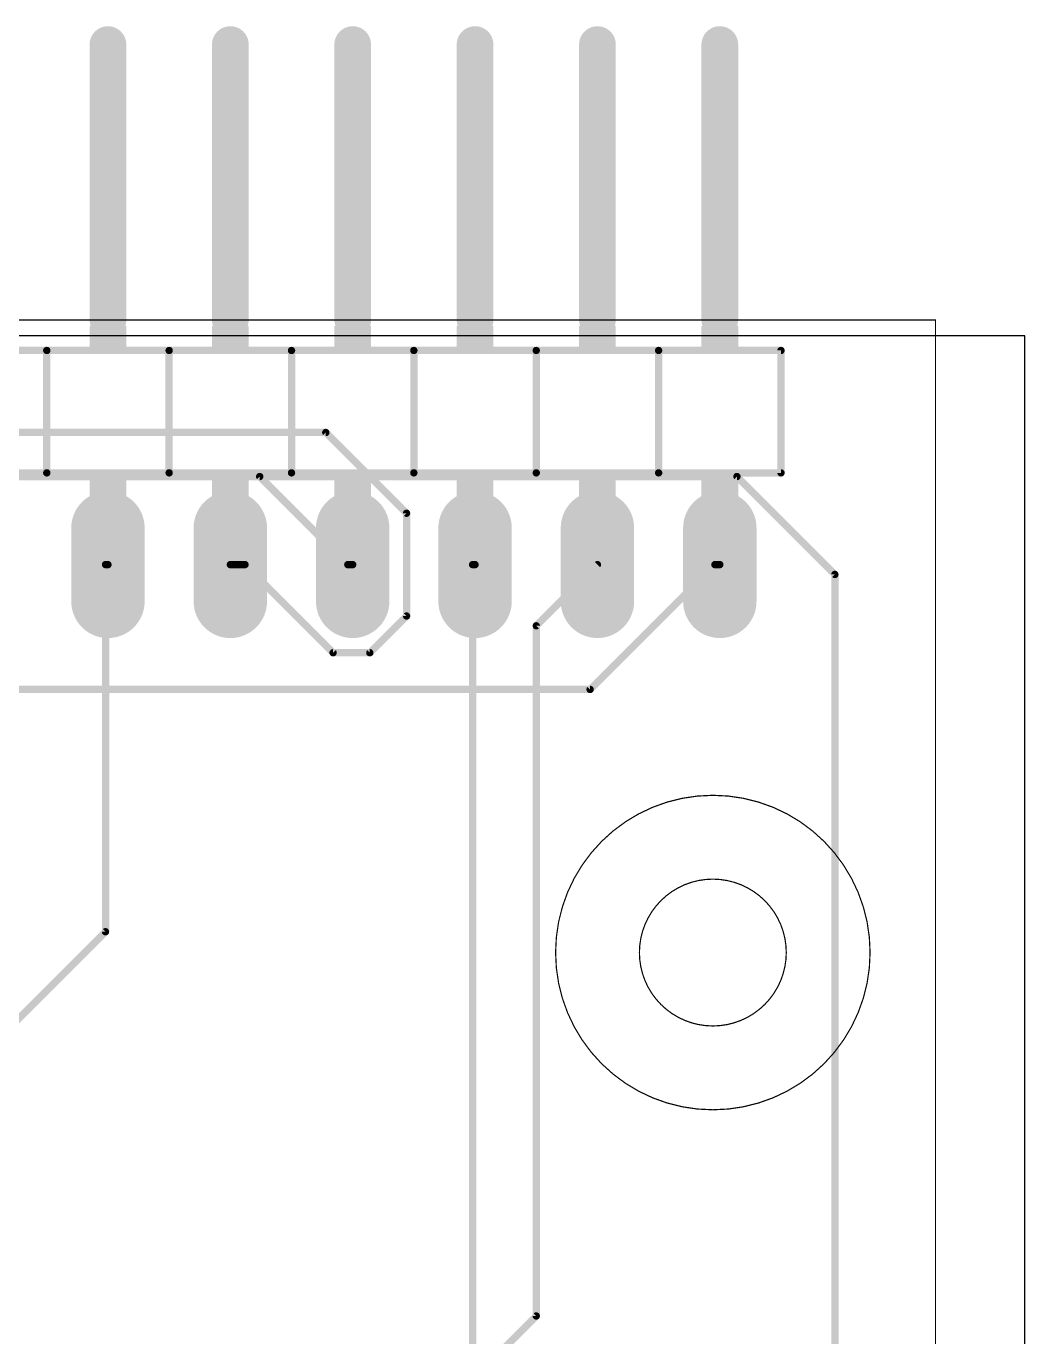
# Model space of a CAD drawing. Extents: x 8 to 150, y -13 to 106.
# Drawn here: x 129.11 to 149.84, y 79.22 to 106.43 of the extents above; entities that cross this region are included whole.
import ezdxf

# ---------------------------------------------------------------- set-up
doc = ezdxf.new("R2010")
doc.units = 0
for name, color, linetype in [('1', 22, 'CONTINUOUS'), ('16', 175, 'CONTINUOUS'), ('17', 82, 'CONTINUOUS'), ('20', 30, 'CONTINUOUS'), ('21', 253, 'CONTINUOUS'), ('49', 253, 'CONTINUOUS')]:
    doc.layers.add(name, color=color, linetype=linetype)

# ---------------------------------------------------------------- blocks, each defined once
blk = doc.blocks.new('RECT')
blk.add_solid([(-0.5, -0.5), (0.5, -0.5), (-0.5, 0.5), (0.5, 0.5)])
blk = doc.blocks.new('LONGP100')
at = {"const_width": 1}
blk.add_lwpolyline([(-0.5, 0), (0.5, 0)], dxfattribs=at)
at = {"const_width": 0.5}
for points in [[(-0.5, 0.25, 1), (-0.5, -0.25)], [(0.5, -0.25, 1), (0.5, 0.25)]]:
    blk.add_lwpolyline(points, format="xyb", dxfattribs=at)

msp = doc.modelspace()

# ---------------------------------------------------------------- linework, layer by layer
at = {"layer": '1', "const_width": 0.1524}
for points in [[(29.2608, 97.9932), (135.3312, 97.9932)], [(135.3312, 97.9932), (137.0076, 96.3168)], [(125.2728, 97.0788), (133.9596, 97.0788)], [(133.9596, 97.0788), (135.7884, 95.25)], [(137.0076, 96.3168), (137.0076, 94.1832)], [(130.7592, 87.63), (130.7592, 95.25)], [(130.7592, 95.25), (130.81, 95.25)], [(133.6548, 95.25), (133.35, 95.25)], [(135.4836, 93.4212), (133.6548, 95.25)], [(135.7884, 95.25), (135.89, 95.25)], [(138.3792, 78.7908), (138.3792, 95.25)], [(138.3792, 95.25), (138.43, 95.25)], [(139.7, 93.98), (140.97, 95.25)], [(137.0076, 94.1832), (136.2456, 93.4212)], [(139.7, 93.98), (139.7, 79.6544)], [(136.2456, 93.4212), (135.4836, 93.4212)], [(114.3, 71.1708), (130.7592, 87.63)], [(126.492, 66.4464), (139.7, 79.6544)]]:
    msp.add_lwpolyline(points, dxfattribs=at)
at = {"layer": '1', "const_width": 0.0762}
for points in [[(135.3581, 98.0201, 1), (135.3043, 97.9663)], [(135.3312, 97.9551, 1), (135.3312, 98.0313)], [(133.9865, 97.1057, 1), (133.9327, 97.0519)], [(133.9596, 97.0407, 1), (133.9596, 97.1169)], [(137.0457, 96.3168, 1), (136.9695, 96.3168)], [(136.9807, 96.2899, 1), (137.0345, 96.3437)], [(130.7973, 95.25, 1), (130.7211, 95.25)], [(130.7592, 95.2881, 1), (130.7592, 95.2119)], [(130.81, 95.2119, 1), (130.81, 95.2881)], [(133.35, 95.2881, 1), (133.35, 95.2119)], [(133.6817, 95.2769, 1), (133.6279, 95.2231)], [(133.6548, 95.2119, 1), (133.6548, 95.2881)], [(135.7884, 95.2881, 1), (135.7884, 95.2119)], [(135.7615, 95.2231, 1), (135.8153, 95.2769)], [(135.89, 95.2119, 1), (135.89, 95.2881)], [(138.4173, 95.25, 1), (138.3411, 95.25)], [(138.3792, 95.2881, 1), (138.3792, 95.2119)], [(138.43, 95.2119, 1), (138.43, 95.2881)], [(140.9969, 95.2231, 1), (140.9431, 95.2769)], [(136.9695, 94.1832, 1), (137.0457, 94.1832)], [(137.0345, 94.1563, 1), (136.9807, 94.2101)], [(139.7381, 93.98, 1), (139.6619, 93.98)], [(139.6731, 94.0069, 1), (139.7269, 93.9531)], [(135.4836, 93.4593, 1), (135.4836, 93.3831)], [(135.4567, 93.3943, 1), (135.5105, 93.4481)], [(136.2187, 93.4481, 1), (136.2725, 93.3943)], [(136.2456, 93.3831, 1), (136.2456, 93.4593)], [(130.7211, 87.63, 1), (130.7973, 87.63)], [(130.7861, 87.6031, 1), (130.7323, 87.6569)], [(139.7269, 79.6275, 1), (139.6731, 79.6813)], [(139.6619, 79.6544, 1), (139.7381, 79.6544)]]:
    msp.add_lwpolyline(points, format="xyb", dxfattribs=at)
at = {"layer": '16', "const_width": 0.1524}
for points in [[(143.8656, 97.0788), (122.8344, 97.0788)], [(145.8976, 95.0468), (143.8656, 97.0788)], [(140.8176, 92.6592), (143.4084, 95.25)], [(143.4084, 95.25), (143.51, 95.25)], [(145.8976, 54.1528), (145.8976, 95.0468)], [(111.8616, 92.6592), (140.8176, 92.6592)]]:
    msp.add_lwpolyline(points, dxfattribs=at)
at = {"layer": '16', "const_width": 0.0762}
for points in [[(143.8925, 97.1057, 1), (143.8387, 97.0519)], [(143.8656, 97.0407, 1), (143.8656, 97.1169)], [(143.4084, 95.2881, 1), (143.4084, 95.2119)], [(143.4353, 95.2231, 1), (143.3815, 95.2769)], [(143.51, 95.2119, 1), (143.51, 95.2881)], [(145.9357, 95.0468, 1), (145.8595, 95.0468)], [(145.8707, 95.0199, 1), (145.9245, 95.0737)], [(140.7907, 92.6861, 1), (140.8445, 92.6323)], [(140.8176, 92.6211, 1), (140.8176, 92.6973)]]:
    msp.add_lwpolyline(points, format="xyb", dxfattribs=at)
at = {"layer": '20', "const_width": 0.025}
for points in [[(147.988, 100.33), (11.1709, 100.33)], [(147.988, 100.33), (147.988, 76.8708)]]:
    msp.add_lwpolyline(points, dxfattribs=at)
at = {"layer": '20'}
for points, const_width in [([(147.9943, 100.33, 1), (147.9818, 100.33)], 0.0125), ([(147.988, 100.3238, 1), (147.988, 100.3362)], 0.0125), ([(143.3652, 85.6742, 1), (143.3652, 88.7222, 1), (143.3652, 85.6742)], 0.025)]:
    msp.add_lwpolyline(points, format="xyb", dxfattribs=dict(at, const_width=const_width))
at = {"layer": '21'}
for points, const_width in [([(130.81, 106.045), (130.81, 100.33)], 0.762), ([(133.35, 106.045), (133.35, 100.33)], 0.762), ([(135.89, 106.045), (135.89, 100.33)], 0.762), ([(138.43, 106.045), (138.43, 100.33)], 0.762), ([(140.97, 106.045), (140.97, 100.33)], 0.762), ([(143.51, 106.045), (143.51, 100.33)], 0.762), ([(129.54, 99.695), (127, 99.695)], 0.1524), ([(129.54, 97.155), (129.54, 99.695)], 0.1524), ([(132.08, 99.695), (129.54, 99.695)], 0.1524), ([(132.08, 97.155), (132.08, 99.695)], 0.1524), ([(134.62, 99.695), (132.08, 99.695)], 0.1524), ([(134.62, 97.155), (134.62, 99.695)], 0.1524), ([(137.16, 99.695), (134.62, 99.695)], 0.1524), ([(137.16, 97.155), (137.16, 99.695)], 0.1524), ([(139.7, 99.695), (137.16, 99.695)], 0.1524), ([(139.7, 97.155), (139.7, 99.695)], 0.1524), ([(142.24, 99.695), (139.7, 99.695)], 0.1524), ([(142.24, 97.155), (142.24, 99.695)], 0.1524), ([(144.78, 99.695), (142.24, 99.695)], 0.1524), ([(144.78, 97.155), (144.78, 99.695)], 0.1524), ([(127, 97.155), (129.54, 97.155)], 0.1524), ([(129.54, 97.155), (132.08, 97.155)], 0.1524), ([(132.08, 97.155), (134.62, 97.155)], 0.1524), ([(134.62, 97.155), (137.16, 97.155)], 0.1524), ([(137.16, 97.155), (139.7, 97.155)], 0.1524), ([(139.7, 97.155), (142.24, 97.155)], 0.1524), ([(142.24, 97.155), (144.78, 97.155)], 0.1524)]:
    msp.add_lwpolyline(points, dxfattribs=dict(at, const_width=const_width))
for points, const_width in [([(131.0005, 106.045, 1), (130.6195, 106.045)], 0.381), ([(133.5405, 106.045, 1), (133.1595, 106.045)], 0.381), ([(136.0805, 106.045, 1), (135.6995, 106.045)], 0.381), ([(138.6205, 106.045, 1), (138.2395, 106.045)], 0.381), ([(141.1605, 106.045, 1), (140.7795, 106.045)], 0.381), ([(143.7005, 106.045, 1), (143.3195, 106.045)], 0.381), ([(130.6195, 100.33, 1), (131.0005, 100.33)], 0.381), ([(133.1595, 100.33, 1), (133.5405, 100.33)], 0.381), ([(135.6995, 100.33, 1), (136.0805, 100.33)], 0.381), ([(138.2395, 100.33, 1), (138.6205, 100.33)], 0.381), ([(140.7795, 100.33, 1), (141.1605, 100.33)], 0.381), ([(143.3195, 100.33, 1), (143.7005, 100.33)], 0.381), ([(129.5781, 99.695, 1), (129.5019, 99.695)], 0.0762), ([(129.54, 99.7331, 1), (129.54, 99.6569)], 0.0762), ([(129.54, 99.6569, 1), (129.54, 99.7331)], 0.0762), ([(132.1181, 99.695, 1), (132.0419, 99.695)], 0.0762), ([(132.08, 99.7331, 1), (132.08, 99.6569)], 0.0762), ([(132.08, 99.6569, 1), (132.08, 99.7331)], 0.0762), ([(134.6581, 99.695, 1), (134.5819, 99.695)], 0.0762), ([(134.62, 99.7331, 1), (134.62, 99.6569)], 0.0762), ([(134.62, 99.6569, 1), (134.62, 99.7331)], 0.0762), ([(137.1981, 99.695, 1), (137.1219, 99.695)], 0.0762), ([(137.16, 99.7331, 1), (137.16, 99.6569)], 0.0762), ([(137.16, 99.6569, 1), (137.16, 99.7331)], 0.0762), ([(139.7381, 99.695, 1), (139.6619, 99.695)], 0.0762), ([(139.7, 99.7331, 1), (139.7, 99.6569)], 0.0762), ([(139.7, 99.6569, 1), (139.7, 99.7331)], 0.0762), ([(142.2781, 99.695, 1), (142.2019, 99.695)], 0.0762), ([(142.24, 99.7331, 1), (142.24, 99.6569)], 0.0762), ([(142.24, 99.6569, 1), (142.24, 99.7331)], 0.0762), ([(144.8181, 99.695, 1), (144.7419, 99.695)], 0.0762), ([(144.78, 99.6569, 1), (144.78, 99.7331)], 0.0762), ([(129.54, 97.1931, 1), (129.54, 97.1169)], 0.0762), ([(129.5019, 97.155, 1), (129.5781, 97.155)], 0.0762), ([(129.54, 97.1169, 1), (129.54, 97.1931)], 0.0762), ([(132.08, 97.1931, 1), (132.08, 97.1169)], 0.0762), ([(132.0419, 97.155, 1), (132.1181, 97.155)], 0.0762), ([(132.08, 97.1169, 1), (132.08, 97.1931)], 0.0762), ([(134.62, 97.1931, 1), (134.62, 97.1169)], 0.0762), ([(134.5819, 97.155, 1), (134.6581, 97.155)], 0.0762), ([(134.62, 97.1169, 1), (134.62, 97.1931)], 0.0762), ([(137.16, 97.1931, 1), (137.16, 97.1169)], 0.0762), ([(137.1219, 97.155, 1), (137.1981, 97.155)], 0.0762), ([(137.16, 97.1169, 1), (137.16, 97.1931)], 0.0762), ([(139.7, 97.1931, 1), (139.7, 97.1169)], 0.0762), ([(139.6619, 97.155, 1), (139.7381, 97.155)], 0.0762), ([(139.7, 97.1169, 1), (139.7, 97.1931)], 0.0762), ([(142.24, 97.1931, 1), (142.24, 97.1169)], 0.0762), ([(142.2019, 97.155, 1), (142.2781, 97.155)], 0.0762), ([(142.24, 97.1169, 1), (142.24, 97.1931)], 0.0762), ([(144.7419, 97.155, 1), (144.8181, 97.155)], 0.0762), ([(144.78, 97.1169, 1), (144.78, 97.1931)], 0.0762)]:
    msp.add_lwpolyline(points, format="xyb", dxfattribs=dict(at, const_width=const_width))
at = {"layer": '49'}
for p, q in [((149.84, 100), (7.62, 100)), ((149.84, -12.7), (149.84, 100))]:
    msp.add_line(p, q, dxfattribs=at)
at = {"layer": '49', "const_width": 0.025}
msp.add_lwpolyline([(143.3652, 83.9343, 1), (143.3652, 90.4621, 1), (143.3652, 83.9343)], format="xyb", dxfattribs=at)

# ---------------------------------------------------------------- block references
at = {"layer": '17', "xscale": 1.524, "yscale": 1.524, "rotation": 90}
for p in [(130.81, 95.25), (130.81, 95.25), (133.35, 95.25), (133.35, 95.25), (135.89, 95.25), (135.89, 95.25), (138.43, 95.25), (138.43, 95.25), (140.97, 95.25), (140.97, 95.25), (143.51, 95.25), (143.51, 95.25)]:
    msp.add_blockref('LONGP100', p, dxfattribs=at)
at = {"layer": '21', "xscale": 0.762}
for p, yscale in [((130.81, 99.949), 0.508), ((133.35, 99.949), 0.508), ((135.89, 99.949), 0.508), ((138.43, 99.949), 0.508), ((140.97, 99.949), 0.508), ((143.51, 99.949), 0.508), ((130.81, 96.647), 1.016), ((133.35, 96.647), 1.016), ((135.89, 96.647), 1.016), ((138.43, 96.647), 1.016), ((140.97, 96.647), 1.016), ((143.51, 96.647), 1.016)]:
    msp.add_blockref('RECT', p, dxfattribs=dict(at, yscale=yscale))

doc.saveas('drawing.dxf')
